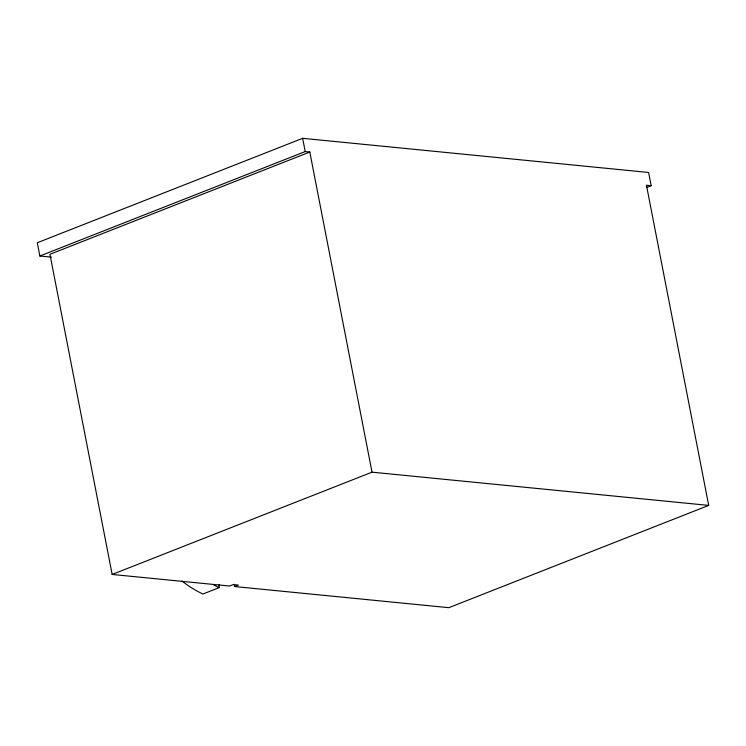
<?xml version="1.0" encoding="UTF-8"?>
<svg xmlns="http://www.w3.org/2000/svg" width="746" height="746" viewBox="0 0 746 746"><rect width="100%" height="100%" fill="white"/><g stroke="black" fill="none" stroke-linecap="round" stroke-linejoin="round"><path stroke-width="1.12" d="M646.866 187.423L651.193 185.717L648.619 172.466L302.634 138.318L37.3 242.748L39.874 255.999L51.446 257.146M39.874 255.999L305.217 151.569L309.804 152.025L372.03 472.171L708.7 505.406L646.465 185.25L651.193 185.717M309.804 152.025L49.935 254.302L112.161 574.448L229.591 586.039L233.293 584.584L238.356 585.088L234.654 586.543L234.216 584.258M112.161 574.448L372.03 472.171M219.137 584.65L219.184 587.615L202.94 594.012A136.499 82.041 68.5 0 1 182.033 581.125M708.7 505.406L448.831 607.682L234.654 586.543M302.634 138.318L305.217 151.569M219.184 587.615A136.499 82.041 68.5 0 1 213.477 584.743"/></g></svg>
